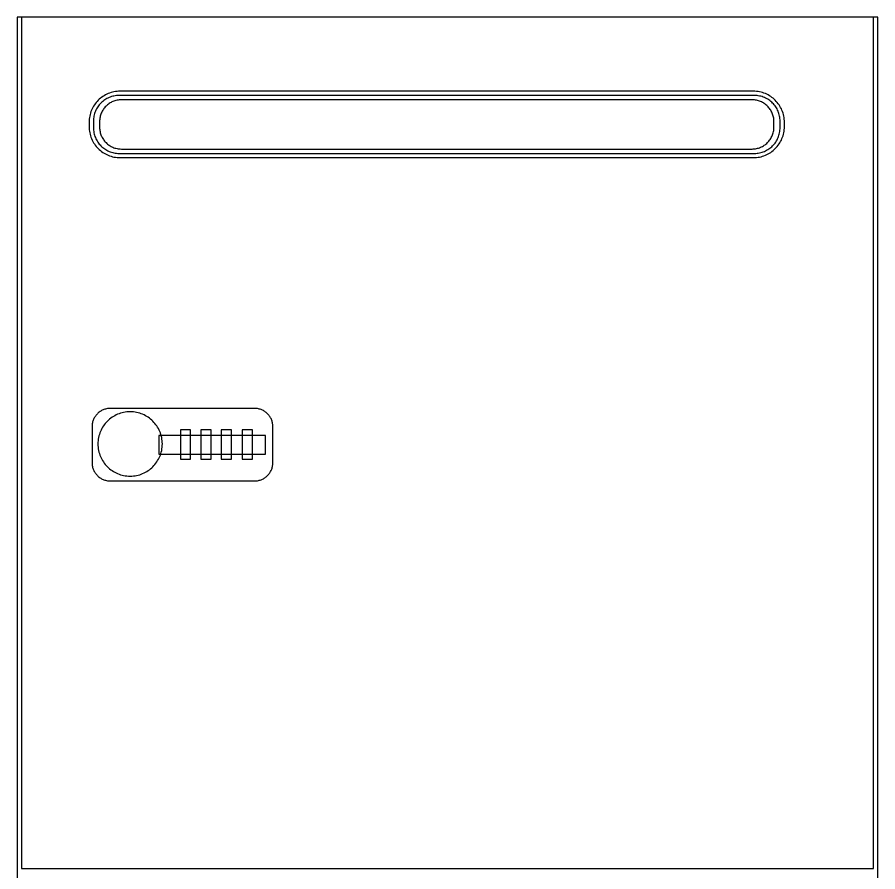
# Model space of a CAD drawing. Header units: millimetres. Extents: x 1075 to 13200, y 678 to 7235.
# Drawn here: x 4685.7 to 5086.7, y 4331 to 4729.5 of the extents above; entities that cross this region are included whole.
import ezdxf

# ---------------------------------------------------------------- set-up
doc = ezdxf.new("R2010")
doc.units = ezdxf.units.MM

msp = doc.modelspace()

# ---------------------------------------------------------------- linework, layer by layer
at = {"color": 0}
for points in [[(5086.68, 4729.5, 0), (4685.68, 4729.5, 0), (4685.68, 3529.5, 0), (5086.68, 3529.5, 0)], [(5084.68, 4729.5, 0), (4687.68, 4729.5, 0), (4687.68, 4332.5, 0), (5084.68, 4332.5, 0)], [(5043.18, 4680.48, 0), (5043.16, 4681.22, 0), (5043.1, 4681.96, 0), (5043.01, 4682.69, 0), (5042.88, 4683.4, 0), (5042.72, 4684.1, 0), (5042.52, 4684.79, 0), (5042.3, 4685.47, 0), (5042.04, 4686.13, 0), (5041.74, 4686.77, 0), (5041.42, 4687.4, 0), (5041.07, 4688, 0), (5040.7, 4688.59, 0), (5040.29, 4689.16, 0), (5039.86, 4689.71, 0), (5039.4, 4690.24, 0), (5038.92, 4690.74, 0), (5038.42, 4691.22, 0), (5037.89, 4691.68, 0), (5037.34, 4692.11, 0), (5036.77, 4692.52, 0), (5036.18, 4692.89, 0), (5035.57, 4693.24, 0), (5034.95, 4693.56, 0), (5034.31, 4693.86, 0), (5033.65, 4694.12, 0), (5032.97, 4694.34, 0), (5032.28, 4694.54, 0), (5031.58, 4694.7, 0), (5030.87, 4694.83, 0), (5030.14, 4694.92, 0), (5029.4, 4694.98, 0), (5028.66, 4695, 0), (4733.7, 4695, 0), (4732.95, 4694.98, 0), (4732.21, 4694.92, 0), (4731.49, 4694.83, 0), (4730.77, 4694.7, 0), (4730.07, 4694.54, 0), (4729.38, 4694.34, 0), (4728.71, 4694.12, 0), (4728.05, 4693.86, 0), (4727.41, 4693.56, 0), (4726.78, 4693.24, 0), (4726.17, 4692.89, 0), (4725.58, 4692.52, 0), (4725.01, 4692.11, 0), (4724.46, 4691.68, 0), (4723.94, 4691.22, 0), (4723.43, 4690.74, 0), (4722.95, 4690.24, 0), (4722.5, 4689.71, 0), (4722.06, 4689.16, 0), (4721.66, 4688.59, 0), (4721.28, 4688, 0), (4720.93, 4687.4, 0), (4720.61, 4686.77, 0), (4720.32, 4686.13, 0), (4720.06, 4685.47, 0), (4719.83, 4684.79, 0), (4719.64, 4684.1, 0), (4719.47, 4683.4, 0), (4719.34, 4682.69, 0), (4719.25, 4681.96, 0), (4719.2, 4681.22, 0), (4719.18, 4680.48, 0), (4719.18, 4678.52, 0), (4719.2, 4677.77, 0), (4719.25, 4677.03, 0), (4719.34, 4676.31, 0), (4719.47, 4675.59, 0), (4719.64, 4674.89, 0), (4719.83, 4674.2, 0), (4720.06, 4673.53, 0), (4720.32, 4672.87, 0), (4720.61, 4672.23, 0), (4720.93, 4671.6, 0), (4721.28, 4670.99, 0), (4721.66, 4670.4, 0), (4722.06, 4669.83, 0), (4722.5, 4669.28, 0), (4722.95, 4668.76, 0), (4723.43, 4668.25, 0), (4723.94, 4667.77, 0), (4724.46, 4667.32, 0), (4725.01, 4666.88, 0), (4725.58, 4666.48, 0), (4726.17, 4666.1, 0), (4726.78, 4665.75, 0), (4727.41, 4665.43, 0), (4728.05, 4665.14, 0), (4728.71, 4664.88, 0), (4729.38, 4664.65, 0), (4730.07, 4664.45, 0), (4730.77, 4664.29, 0), (4731.49, 4664.16, 0), (4732.21, 4664.07, 0), (4732.95, 4664.02, 0), (4733.7, 4664, 0), (5028.66, 4664, 0), (5029.4, 4664.02, 0), (5030.14, 4664.07, 0), (5030.87, 4664.16, 0), (5031.58, 4664.29, 0), (5032.28, 4664.45, 0), (5032.97, 4664.65, 0), (5033.65, 4664.88, 0), (5034.31, 4665.14, 0), (5034.95, 4665.43, 0), (5035.57, 4665.75, 0), (5036.18, 4666.1, 0), (5036.77, 4666.48, 0), (5037.34, 4666.88, 0), (5037.89, 4667.32, 0), (5038.42, 4667.77, 0), (5038.92, 4668.25, 0), (5039.4, 4668.76, 0), (5039.86, 4669.28, 0), (5040.29, 4669.83, 0), (5040.7, 4670.4, 0), (5041.07, 4670.99, 0), (5041.42, 4671.6, 0), (5041.74, 4672.23, 0), (5042.04, 4672.87, 0), (5042.3, 4673.53, 0), (5042.52, 4674.2, 0), (5042.72, 4674.89, 0), (5042.88, 4675.59, 0), (5043.01, 4676.31, 0), (5043.1, 4677.03, 0), (5043.16, 4677.77, 0), (5043.18, 4678.52, 0)], [(5041.18, 4681, 0), (5041.16, 4681.61, 0), (5041.11, 4682.22, 0), (5041.04, 4682.82, 0), (5040.93, 4683.41, 0), (5040.8, 4683.99, 0), (5040.64, 4684.56, 0), (5040.45, 4685.12, 0), (5040.23, 4685.67, 0), (5039.99, 4686.2, 0), (5039.73, 4686.71, 0), (5039.44, 4687.22, 0), (5039.13, 4687.7, 0), (5038.79, 4688.17, 0), (5038.44, 4688.63, 0), (5038.06, 4689.06, 0), (5037.66, 4689.48, 0), (5037.24, 4689.88, 0), (5036.81, 4690.26, 0), (5036.35, 4690.61, 0), (5035.88, 4690.95, 0), (5035.4, 4691.26, 0), (5034.89, 4691.55, 0), (5034.38, 4691.81, 0), (5033.85, 4692.05, 0), (5033.3, 4692.27, 0), (5032.74, 4692.46, 0), (5032.17, 4692.62, 0), (5031.59, 4692.75, 0), (5031, 4692.86, 0), (5030.4, 4692.94, 0), (5029.79, 4692.98, 0), (5029.18, 4693, 0), (4733.18, 4693, 0), (4732.56, 4692.98, 0), (4731.95, 4692.94, 0), (4731.35, 4692.86, 0), (4730.76, 4692.75, 0), (4730.18, 4692.62, 0), (4729.61, 4692.46, 0), (4729.05, 4692.27, 0), (4728.51, 4692.05, 0), (4727.98, 4691.81, 0), (4727.46, 4691.55, 0), (4726.96, 4691.26, 0), (4726.47, 4690.95, 0), (4726, 4690.61, 0), (4725.55, 4690.26, 0), (4725.11, 4689.88, 0), (4724.69, 4689.48, 0), (4724.3, 4689.06, 0), (4723.92, 4688.63, 0), (4723.56, 4688.17, 0), (4723.23, 4687.7, 0), (4722.92, 4687.22, 0), (4722.63, 4686.71, 0), (4722.36, 4686.2, 0), (4722.12, 4685.67, 0), (4721.91, 4685.12, 0), (4721.72, 4684.56, 0), (4721.56, 4683.99, 0), (4721.42, 4683.41, 0), (4721.32, 4682.82, 0), (4721.24, 4682.22, 0), (4721.19, 4681.61, 0), (4721.18, 4681, 0), (4721.18, 4678, 0), (4721.19, 4677.38, 0), (4721.24, 4676.77, 0), (4721.32, 4676.17, 0), (4721.42, 4675.58, 0), (4721.56, 4675, 0), (4721.72, 4674.43, 0), (4721.91, 4673.87, 0), (4722.12, 4673.33, 0), (4722.36, 4672.8, 0), (4722.63, 4672.28, 0), (4722.92, 4671.78, 0), (4723.23, 4671.29, 0), (4723.56, 4670.82, 0), (4723.92, 4670.37, 0), (4724.3, 4669.93, 0), (4724.69, 4669.51, 0), (4725.11, 4669.12, 0), (4725.55, 4668.74, 0), (4726, 4668.38, 0), (4726.47, 4668.05, 0), (4726.96, 4667.74, 0), (4727.46, 4667.45, 0), (4727.98, 4667.18, 0), (4728.51, 4666.94, 0), (4729.05, 4666.73, 0), (4729.61, 4666.54, 0), (4730.18, 4666.38, 0), (4730.76, 4666.24, 0), (4731.35, 4666.14, 0), (4731.95, 4666.06, 0), (4732.56, 4666.01, 0), (4733.18, 4666, 0), (5029.18, 4666, 0), (5029.79, 4666.01, 0), (5030.4, 4666.06, 0), (5031, 4666.14, 0), (5031.59, 4666.24, 0), (5032.17, 4666.38, 0), (5032.74, 4666.54, 0), (5033.3, 4666.73, 0), (5033.85, 4666.94, 0), (5034.38, 4667.18, 0), (5034.89, 4667.45, 0), (5035.4, 4667.74, 0), (5035.88, 4668.05, 0), (5036.35, 4668.38, 0), (5036.81, 4668.74, 0), (5037.24, 4669.12, 0), (5037.66, 4669.51, 0), (5038.06, 4669.93, 0), (5038.44, 4670.37, 0), (5038.79, 4670.82, 0), (5039.13, 4671.29, 0), (5039.44, 4671.78, 0), (5039.73, 4672.28, 0), (5039.99, 4672.8, 0), (5040.23, 4673.33, 0), (5040.45, 4673.87, 0), (5040.64, 4674.43, 0), (5040.8, 4675, 0), (5040.93, 4675.58, 0), (5041.04, 4676.17, 0), (5041.11, 4676.77, 0), (5041.16, 4677.38, 0), (5041.18, 4678, 0)], [(5038.29, 4680.8, 0), (5038.27, 4681.33, 0), (5038.23, 4681.84, 0), (5038.17, 4682.35, 0), (5038.08, 4682.85, 0), (5037.97, 4683.34, 0), (5037.83, 4683.82, 0), (5037.67, 4684.3, 0), (5037.49, 4684.76, 0), (5037.28, 4685.21, 0), (5037.06, 4685.65, 0), (5036.81, 4686.07, 0), (5036.55, 4686.48, 0), (5036.27, 4686.88, 0), (5035.96, 4687.27, 0), (5035.64, 4687.64, 0), (5035.31, 4687.99, 0), (5034.95, 4688.33, 0), (5034.58, 4688.64, 0), (5034.2, 4688.95, 0), (5033.8, 4689.23, 0), (5033.39, 4689.49, 0), (5032.96, 4689.74, 0), (5032.53, 4689.96, 0), (5032.08, 4690.17, 0), (5031.61, 4690.35, 0), (5031.14, 4690.51, 0), (5030.66, 4690.65, 0), (5030.17, 4690.76, 0), (5029.67, 4690.85, 0), (5029.16, 4690.91, 0), (5028.64, 4690.95, 0), (5028.12, 4690.97, 0), (4734.23, 4690.97, 0), (4733.71, 4690.95, 0), (4733.19, 4690.91, 0), (4732.69, 4690.85, 0), (4732.19, 4690.76, 0), (4731.69, 4690.65, 0), (4731.21, 4690.51, 0), (4730.74, 4690.35, 0), (4730.28, 4690.17, 0), (4729.83, 4689.96, 0), (4729.39, 4689.74, 0), (4728.96, 4689.49, 0), (4728.55, 4689.23, 0), (4728.15, 4688.95, 0), (4727.77, 4688.64, 0), (4727.4, 4688.33, 0), (4727.05, 4687.99, 0), (4726.71, 4687.64, 0), (4726.39, 4687.27, 0), (4726.09, 4686.88, 0), (4725.81, 4686.48, 0), (4725.54, 4686.07, 0), (4725.3, 4685.65, 0), (4725.07, 4685.21, 0), (4724.87, 4684.76, 0), (4724.69, 4684.3, 0), (4724.53, 4683.82, 0), (4724.39, 4683.34, 0), (4724.28, 4682.85, 0), (4724.19, 4682.35, 0), (4724.12, 4681.84, 0), (4724.08, 4681.33, 0), (4724.07, 4680.8, 0), (4724.07, 4678.19, 0), (4724.08, 4677.67, 0), (4724.12, 4677.15, 0), (4724.19, 4676.64, 0), (4724.28, 4676.14, 0), (4724.39, 4675.65, 0), (4724.53, 4675.17, 0), (4724.69, 4674.7, 0), (4724.87, 4674.24, 0), (4725.07, 4673.79, 0), (4725.3, 4673.35, 0), (4725.54, 4672.92, 0), (4725.81, 4672.51, 0), (4726.09, 4672.11, 0), (4726.39, 4671.73, 0), (4726.71, 4671.36, 0), (4727.05, 4671.01, 0), (4727.4, 4670.67, 0), (4727.77, 4670.35, 0), (4728.15, 4670.05, 0), (4728.55, 4669.76, 0), (4728.96, 4669.5, 0), (4729.39, 4669.26, 0), (4729.83, 4669.03, 0), (4730.28, 4668.83, 0), (4730.74, 4668.64, 0), (4731.21, 4668.48, 0), (4731.69, 4668.35, 0), (4732.19, 4668.23, 0), (4732.69, 4668.14, 0), (4733.19, 4668.08, 0), (4733.71, 4668.04, 0), (4734.23, 4668.03, 0), (5028.12, 4668.03, 0), (5028.64, 4668.04, 0), (5029.16, 4668.08, 0), (5029.67, 4668.14, 0), (5030.17, 4668.23, 0), (5030.66, 4668.35, 0), (5031.14, 4668.48, 0), (5031.61, 4668.64, 0), (5032.08, 4668.83, 0), (5032.53, 4669.03, 0), (5032.96, 4669.26, 0), (5033.39, 4669.5, 0), (5033.8, 4669.76, 0), (5034.2, 4670.05, 0), (5034.58, 4670.35, 0), (5034.95, 4670.67, 0), (5035.31, 4671.01, 0), (5035.64, 4671.36, 0), (5035.96, 4671.73, 0), (5036.27, 4672.11, 0), (5036.55, 4672.51, 0), (5036.81, 4672.92, 0), (5037.06, 4673.35, 0), (5037.28, 4673.79, 0), (5037.49, 4674.24, 0), (5037.67, 4674.7, 0), (5037.83, 4675.17, 0), (5037.97, 4675.65, 0), (5038.08, 4676.14, 0), (5038.17, 4676.64, 0), (5038.23, 4677.15, 0), (5038.27, 4677.67, 0), (5038.29, 4678.19, 0)], [(4804.79, 4538.66, 0.48), (4804.78, 4539.09, 0.48), (4804.75, 4539.51, 0.48), (4804.69, 4539.93, 0.48), (4804.62, 4540.35, 0.48), (4804.52, 4540.75, 0.48), (4804.41, 4541.15, 0.48), (4804.28, 4541.54, 0.48), (4804.13, 4541.92, 0.48), (4803.96, 4542.3, 0.48), (4803.77, 4542.66, 0.48), (4803.57, 4543.01, 0.48), (4803.35, 4543.35, 0.48), (4803.12, 4543.68, 0.48), (4802.87, 4544, 0.48), (4802.61, 4544.3, 0.48), (4802.33, 4544.59, 0.48), (4802.04, 4544.87, 0.48), (4801.73, 4545.14, 0.48), (4801.41, 4545.39, 0.48), (4801.08, 4545.62, 0.48), (4800.74, 4545.84, 0.48), (4800.39, 4546.04, 0.48), (4800.03, 4546.23, 0.48), (4799.66, 4546.39, 0.48), (4799.28, 4546.54, 0.48), (4798.89, 4546.68, 0.48), (4798.49, 4546.79, 0.48), (4798.08, 4546.88, 0.48), (4797.67, 4546.96, 0.48), (4797.25, 4547.01, 0.48), (4796.82, 4547.04, 0.48), (4796.39, 4547.05, 0.48), (4728.96, 4547.05, 0.48), (4728.53, 4547.04, 0.48), (4728.11, 4547.01, 0.48), (4727.69, 4546.96, 0.48), (4727.27, 4546.88, 0.48), (4726.87, 4546.79, 0.48), (4726.47, 4546.68, 0.48), (4726.08, 4546.54, 0.48), (4725.7, 4546.39, 0.48), (4725.32, 4546.23, 0.48), (4724.96, 4546.04, 0.48), (4724.61, 4545.84, 0.48), (4724.27, 4545.62, 0.48), (4723.94, 4545.39, 0.48), (4723.62, 4545.14, 0.48), (4723.32, 4544.87, 0.48), (4723.03, 4544.59, 0.48), (4722.75, 4544.3, 0.48), (4722.48, 4544, 0.48), (4722.24, 4543.68, 0.48), (4722, 4543.35, 0.48), (4721.78, 4543.01, 0.48), (4721.58, 4542.66, 0.48), (4721.39, 4542.3, 0.48), (4721.23, 4541.92, 0.48), (4721.07, 4541.54, 0.48), (4720.94, 4541.15, 0.48), (4720.83, 4540.75, 0.48), (4720.74, 4540.35, 0.48), (4720.66, 4539.93, 0.48), (4720.61, 4539.51, 0.48), (4720.58, 4539.09, 0.48), (4720.57, 4538.66, 0.48), (4720.57, 4521.69, 0.48), (4720.58, 4521.26, 0.48), (4720.61, 4520.83, 0.48), (4720.66, 4520.41, 0.48), (4720.74, 4520, 0.48), (4720.83, 4519.59, 0.48), (4720.94, 4519.19, 0.48), (4721.07, 4518.8, 0.48), (4721.23, 4518.42, 0.48), (4721.39, 4518.05, 0.48), (4721.58, 4517.69, 0.48), (4721.78, 4517.33, 0.48), (4722, 4516.99, 0.48), (4722.24, 4516.66, 0.48), (4722.48, 4516.35, 0.48), (4722.75, 4516.04, 0.48), (4723.03, 4515.75, 0.48), (4723.32, 4515.47, 0.48), (4723.62, 4515.21, 0.48), (4723.94, 4514.96, 0.48), (4724.27, 4514.72, 0.48), (4724.61, 4514.5, 0.48), (4724.96, 4514.3, 0.48), (4725.32, 4514.12, 0.48), (4725.7, 4513.95, 0.48), (4726.08, 4513.8, 0.48), (4726.47, 4513.67, 0.48), (4726.87, 4513.55, 0.48), (4727.27, 4513.46, 0.48), (4727.69, 4513.38, 0.48), (4728.11, 4513.33, 0.48), (4728.53, 4513.3, 0.48), (4728.96, 4513.29, 0.48), (4796.39, 4513.29, 0.48), (4796.82, 4513.3, 0.48), (4797.25, 4513.33, 0.48), (4797.67, 4513.38, 0.48), (4798.08, 4513.46, 0.48), (4798.49, 4513.55, 0.48), (4798.89, 4513.67, 0.48), (4799.28, 4513.8, 0.48), (4799.66, 4513.95, 0.48), (4800.03, 4514.12, 0.48), (4800.39, 4514.3, 0.48), (4800.74, 4514.5, 0.48), (4801.08, 4514.72, 0.48), (4801.41, 4514.96, 0.48), (4801.73, 4515.21, 0.48), (4802.04, 4515.47, 0.48), (4802.33, 4515.75, 0.48), (4802.61, 4516.04, 0.48), (4802.87, 4516.35, 0.48), (4803.12, 4516.66, 0.48), (4803.35, 4516.99, 0.48), (4803.57, 4517.33, 0.48), (4803.77, 4517.69, 0.48), (4803.96, 4518.05, 0.48), (4804.13, 4518.42, 0.48), (4804.28, 4518.8, 0.48), (4804.41, 4519.19, 0.48), (4804.52, 4519.59, 0.48), (4804.62, 4520, 0.48), (4804.69, 4520.41, 0.48), (4804.75, 4520.83, 0.48), (4804.78, 4521.26, 0.48), (4804.79, 4521.69, 0.48)], [(4753.3, 4530.49, 0.48), (4753.28, 4531.27, 0.48), (4753.22, 4532.03, 0.48), (4753.12, 4532.78, 0.48), (4752.99, 4533.52, 0.48), (4752.82, 4534.24, 0.48), (4752.62, 4534.95, 0.48), (4752.39, 4535.65, 0.48), (4752.12, 4536.33, 0.48), (4751.82, 4537, 0.48), (4751.48, 4537.65, 0.48), (4751.12, 4538.27, 0.48), (4750.73, 4538.88, 0.48), (4750.31, 4539.47, 0.48), (4749.87, 4540.04, 0.48), (4749.4, 4540.58, 0.48), (4748.9, 4541.1, 0.48), (4748.38, 4541.6, 0.48), (4747.83, 4542.07, 0.48), (4747.27, 4542.52, 0.48), (4746.68, 4542.94, 0.48), (4746.07, 4543.33, 0.48), (4745.44, 4543.69, 0.48), (4744.79, 4544.02, 0.48), (4744.13, 4544.32, 0.48), (4743.45, 4544.59, 0.48), (4742.75, 4544.83, 0.48), (4742.04, 4545.03, 0.48), (4741.31, 4545.2, 0.48), (4740.57, 4545.33, 0.48), (4739.82, 4545.42, 0.48), (4739.06, 4545.48, 0.48), (4738.29, 4545.5, 0.48), (4737.52, 4545.48, 0.48), (4736.76, 4545.42, 0.48), (4736.01, 4545.33, 0.48), (4735.27, 4545.2, 0.48), (4734.54, 4545.03, 0.48), (4733.83, 4544.83, 0.48), (4733.13, 4544.59, 0.48), (4732.45, 4544.32, 0.48), (4731.79, 4544.02, 0.48), (4731.14, 4543.69, 0.48), (4730.51, 4543.33, 0.48), (4729.9, 4542.94, 0.48), (4729.31, 4542.52, 0.48), (4728.75, 4542.07, 0.48), (4728.2, 4541.6, 0.48), (4727.68, 4541.1, 0.48), (4727.18, 4540.58, 0.48), (4726.71, 4540.04, 0.48), (4726.27, 4539.47, 0.48), (4725.85, 4538.88, 0.48), (4725.46, 4538.27, 0.48), (4725.09, 4537.65, 0.48), (4724.76, 4537, 0.48), (4724.46, 4536.33, 0.48), (4724.19, 4535.65, 0.48), (4723.96, 4534.95, 0.48), (4723.75, 4534.24, 0.48), (4723.59, 4533.52, 0.48), (4723.45, 4532.78, 0.48), (4723.36, 4532.03, 0.48), (4723.3, 4531.27, 0.48), (4723.28, 4530.49, 0.48), (4723.3, 4529.72, 0.48), (4723.36, 4528.96, 0.48), (4723.45, 4528.21, 0.48), (4723.59, 4527.47, 0.48), (4723.75, 4526.75, 0.48), (4723.96, 4526.03, 0.48), (4724.19, 4525.34, 0.48), (4724.46, 4524.66, 0.48), (4724.76, 4523.99, 0.48), (4725.09, 4523.34, 0.48), (4725.46, 4522.72, 0.48), (4725.85, 4522.11, 0.48), (4726.27, 4521.52, 0.48), (4726.71, 4520.95, 0.48), (4727.18, 4520.41, 0.48), (4727.68, 4519.89, 0.48), (4728.2, 4519.39, 0.48), (4728.75, 4518.92, 0.48), (4729.31, 4518.47, 0.48), (4729.9, 4518.05, 0.48), (4730.51, 4517.66, 0.48), (4731.14, 4517.3, 0.48), (4731.79, 4516.97, 0.48), (4732.45, 4516.67, 0.48), (4733.13, 4516.4, 0.48), (4733.83, 4516.16, 0.48), (4734.54, 4515.96, 0.48), (4735.27, 4515.79, 0.48), (4736.01, 4515.66, 0.48), (4736.76, 4515.56, 0.48), (4737.52, 4515.51, 0.48), (4738.29, 4515.49, 0.48), (4739.06, 4515.51, 0.48), (4739.82, 4515.56, 0.48), (4740.57, 4515.66, 0.48), (4741.31, 4515.79, 0.48), (4742.04, 4515.96, 0.48), (4742.75, 4516.16, 0.48), (4743.45, 4516.4, 0.48), (4744.13, 4516.67, 0.48), (4744.79, 4516.97, 0.48), (4745.44, 4517.3, 0.48), (4746.07, 4517.66, 0.48), (4746.68, 4518.05, 0.48), (4747.27, 4518.47, 0.48), (4747.83, 4518.92, 0.48), (4748.38, 4519.39, 0.48), (4748.9, 4519.89, 0.48), (4749.4, 4520.41, 0.48), (4749.87, 4520.95, 0.48), (4750.31, 4521.52, 0.48), (4750.73, 4522.11, 0.48), (4751.12, 4522.72, 0.48), (4751.48, 4523.34, 0.48), (4751.82, 4523.99, 0.48), (4752.12, 4524.66, 0.48), (4752.39, 4525.34, 0.48), (4752.62, 4526.03, 0.48), (4752.82, 4526.75, 0.48), (4752.99, 4527.47, 0.48), (4753.12, 4528.21, 0.48), (4753.22, 4528.96, 0.48), (4753.28, 4529.72, 0.48)], [(4766.5, 4537.09, 0.48), (4761.74, 4537.09, 0.48), (4761.74, 4523.37, 0.48), (4766.5, 4523.37, 0.48)], [(4776.02, 4537.09, 0.48), (4771.26, 4537.09, 0.48), (4771.26, 4523.37, 0.48), (4776.02, 4523.37, 0.48)], [(4785.55, 4537.09, 0.48), (4780.79, 4537.09, 0.48), (4780.79, 4523.37, 0.48), (4785.55, 4523.37, 0.48)], [(4795.27, 4537.09, 0.48), (4790.51, 4537.09, 0.48), (4790.51, 4523.37, 0.48), (4795.27, 4523.37, 0.48)], [(4801.43, 4534.51, 0.48), (4751.74, 4534.51, 0.48), (4751.74, 4525.71, 0.48), (4801.43, 4525.71, 0.48)]]:
    msp.add_polyline3d(points, close=True, dxfattribs=at)

doc.saveas('drawing.dxf')
